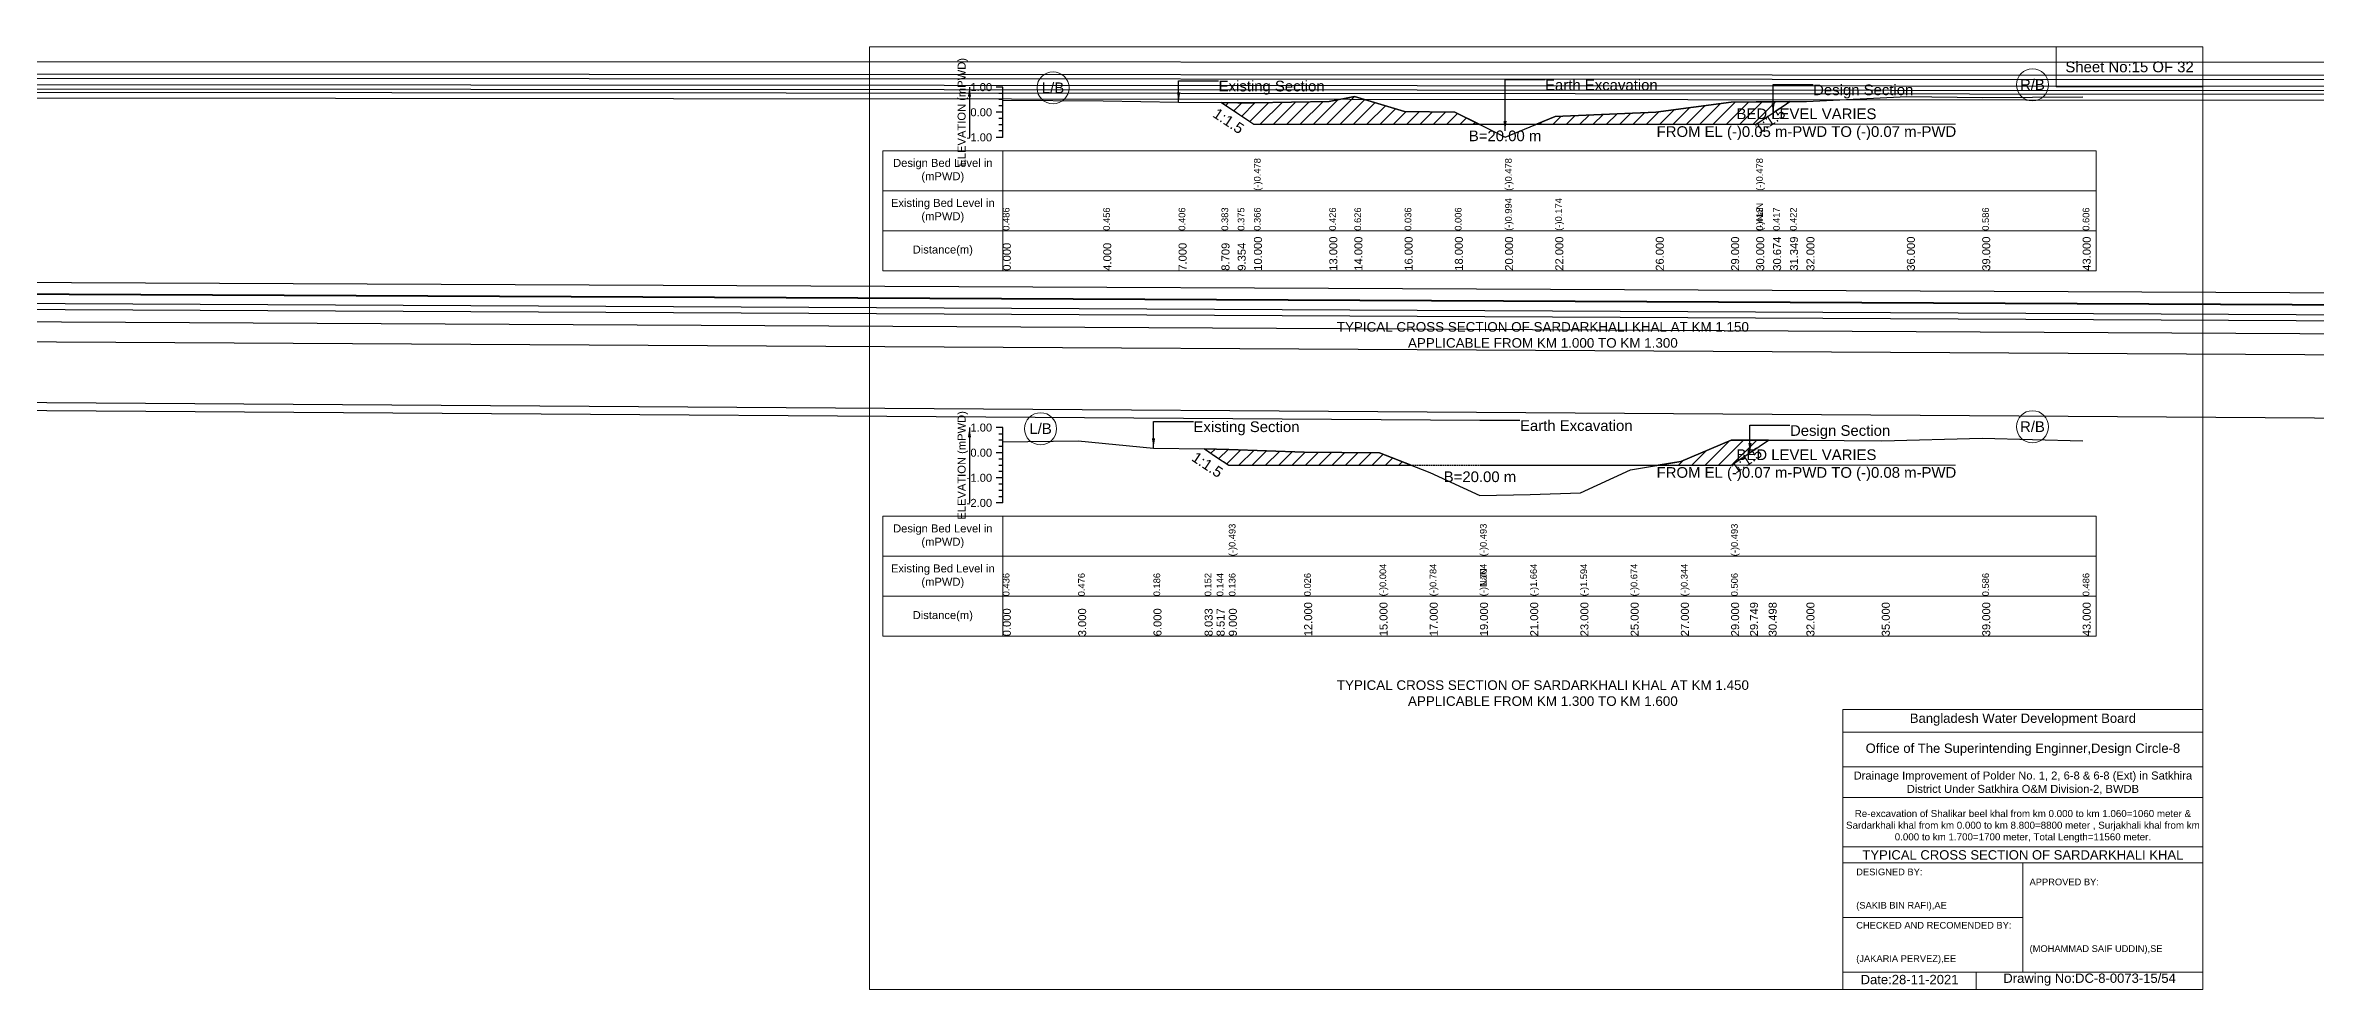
# Model space of a CAD drawing. Header units: inches. Extents: x 0 to 416000, y -4242 to 7.
# Drawn here: x 236292 to 246507, y -4242 to 7 of the extents above; entities that cross this region are included whole.
import ezdxf

# ---------------------------------------------------------------- set-up
doc = ezdxf.new("R2010")
doc.units = ezdxf.units.IN
doc.header["$LTSCALE"] = 7
doc.header["$MEASUREMENT"] = 0
doc.linetypes.add('DASHED', pattern=[0.75, 0.5, -0.25])
for name, color, linetype, lineweight in [('Cross section Data Border', 7, 'Continuous', 9), ('Cross Section Labels', 7, 'Continuous', 9), ('Design_Bed_Level for Xsection', 7, 'DASHED', 25), ('Existing_Bed_Level for Xsection', 7, 'Continuous', 25), ('Long Section Labels', 7, 'Continuous', 9)]:
    doc.layers.add(name, color=color, linetype=linetype, lineweight=lineweight)
doc.styles.get("Standard").update_dxf_attribs({"font": 'arial.ttf'})
doc.dimstyles.get("Standard").update_dxf_attribs({"dimtxt": 0.18, "dimasz": 0.18, "dimexe": 0.18, "dimexo": 0.0625, "dimgap": 0.09, "dimtad": 0, "dimtih": 1, "dimtoh": 1, "dimdec": 4, "dimzin": 0, "dimdsep": 46, "dimtxsty": 'Standard', "dimcen": 0.09, "dimadec": 0, "dimazin": 0, "dimtfac": 1, "dimtdec": 4, "dimtofl": 0, "dimtmove": 0, "dimatfit": 3, "dimfxl": 1, "dimtolj": 1, "dimtzin": 0, "dimarcsym": 0})

msp = doc.modelspace()

# ---------------------------------------------------------------- hatches: boundary and pattern name
at = {"layer": 'Existing_Bed_Level for Xsection'}
h = msp.add_hatch(dxfattribs=at)
h.set_pattern_fill('ANSI31', color=256, scale=339, style=0)
h.paths.add_polyline_path([(241584, -250), (241657, -299), (241730, -348), (242069, -348), (242182, -348), (242408, -348), (242634, -348), (242743, -348), (242634, -293), (242408, -290), (242182, -223), (242069, -246), (241730, -252), (241657, -251)])
h = msp.add_hatch(dxfattribs=at)
h.set_pattern_fill('ANSI31', color=256, scale=339, style=0)
h.paths.add_polyline_path([(243002, -348), (243086, -348), (243538, -348), (243877, -348), (243990, -348), (244066, -297), (244142, -246), (244066, -247), (243990, -247), (243877, -248), (243538, -293), (243086, -313)])
h = msp.add_hatch(dxfattribs=at)
h.set_pattern_fill('ANSI31', color=256, scale=339, style=0)
h.paths.add_polyline_path([(241508, -1809), (241562, -1846), (241617, -1882), (241956, -1882), (242295, -1882), (242437, -1882), (242295, -1827), (241956, -1824), (241617, -1811), (241562, -1810)])
h = msp.add_hatch(dxfattribs=at)
h.set_pattern_fill('ANSI31', color=256, scale=339, style=0)
h.paths.add_polyline_path([(243549, -1882), (243651, -1882), (243877, -1882), (243962, -1826), (244046, -1769), (243962, -1769), (243877, -1769), (243651, -1865)])

# ---------------------------------------------------------------- linework, layer by layer
at = {"layer": 'Cross section Data Border'}
for points in [[(240000, 0), (246000, 0), (246000, -4242), (240000, -4242)], [(245340, 0), (246000, 0), (246000, -180), (245340, -180)], [(240060, -467), (245519, -467), (245519, -1007), (240060, -1007)], [(240060, -2112), (245519, -2112), (245519, -2652), (240060, -2652)]]:
    msp.add_lwpolyline(points, close=True, dxfattribs=at)
for points in [[(240600, -467), (240600, -1007)], [(240060, -647), (245519, -647)], [(240060, -827), (245519, -827)], [(240600, -2112), (240600, -2652)], [(240060, -2292), (245519, -2292)], [(240060, -2472), (245519, -2472)], [(244380, -4242), (244380, -2982), (246000, -2982)], [(244380, -3084), (246000, -3084)], [(244380, -3240), (246000, -3240)], [(244380, -3378), (246000, -3378)], [(244380, -3600), (246000, -3600)], [(244380, -3672), (246000, -3672)], [(245190, -3672), (245190, -4164)], [(244380, -3918), (245190, -3918)], [(244380, -4164), (246000, -4164)], [(244980, -4164), (244980, -4242)]]:
    msp.add_lwpolyline(points, dxfattribs=at)
at = {"layer": 'Cross Section Labels'}
for points in [[(243546, -348), (244886, -348)], [(243546, -1882), (244886, -1882)]]:
    msp.add_lwpolyline(points, dxfattribs=at)
for centre in [(245233, -170), (240826, -184), (240770, -1718), (245233, -1709)]:
    msp.add_circle(centre, 72, dxfattribs=at)
at = {"layer": 'Design_Bed_Level for Xsection'}
for points in [[(241584, -250), (241657, -299), (241730, -348), (242860, -348), (243990, -348), (244066, -297), (244142, -246)], [(241508, -1809), (241562, -1846), (241617, -1882), (242747, -1882), (243877, -1882), (243962, -1826), (244046, -1769)]]:
    msp.add_lwpolyline(points, dxfattribs=at)
at = {"layer": 'Existing_Bed_Level for Xsection'}
for points in [[(240600, -181), (240570, -181)], [(240600, -407), (240600, -294), (240600, -181)], [(240600, -294), (240570, -294)], [(240600, -209), (240582, -209)], [(240600, -237), (240582, -237)], [(240600, -265), (240582, -265)], [(240600, -239), (241052, -242), (241391, -248), (241584, -250), (241657, -251), (241730, -252), (241730, -252), (242069, -246), (242182, -223), (242408, -290), (242634, -293), (242860, -406), (242860, -406), (243086, -313), (243538, -293), (243877, -248), (243990, -247), (243990, -247), (244066, -247), (244142, -246), (244216, -246), (244668, -223), (245007, -227), (245459, -225)], [(240600, -407), (240570, -407)], [(240600, -322), (240582, -322)], [(240600, -350), (240582, -350)], [(240600, -378), (240582, -378)], [(240600, -1713), (240570, -1713)], [(240600, -2052), (240600, -1939), (240600, -1826), (240600, -1713)], [(240600, -1826), (240570, -1826)], [(240600, -1742), (240582, -1742)], [(240600, -1770), (240582, -1770)], [(240600, -1798), (240582, -1798)], [(240600, -1777), (240939, -1773), (241278, -1805), (241508, -1809), (241562, -1810), (241617, -1811), (241617, -1811), (241956, -1824), (242295, -1827), (242521, -1915), (242747, -2019), (242747, -2019), (242973, -2014), (243199, -2007), (243425, -1903), (243651, -1865), (243877, -1769), (243877, -1769), (243962, -1769), (244046, -1769), (244216, -1769), (244555, -1773), (245007, -1760), (245459, -1772)], [(240600, -1939), (240570, -1939)], [(240600, -1855), (240582, -1855)], [(240600, -1883), (240582, -1883)], [(240600, -1911), (240582, -1911)], [(240600, -1968), (240582, -1968)], [(240600, -1996), (240582, -1996)], [(240600, -2024), (240582, -2024)], [(240600, -2052), (240570, -2052)]]:
    msp.add_lwpolyline(points, dxfattribs=at)
for points in [[(241584, -250), (241657, -299), (241730, -348), (241730, -348), (242069, -348), (242182, -348), (242408, -348), (242634, -348), (242743, -348), (242634, -293), (242408, -290), (242182, -223), (242069, -246), (241730, -252), (241730, -252), (241657, -251)], [(243002, -348), (243086, -348), (243538, -348), (243877, -348), (243990, -348), (243990, -348), (244066, -297), (244142, -246), (244066, -247), (243990, -247), (243990, -247), (243877, -248), (243538, -293), (243086, -313)], [(241508, -1809), (241562, -1846), (241617, -1882), (241617, -1882), (241956, -1882), (242295, -1882), (242437, -1882), (242295, -1827), (241956, -1824), (241617, -1811), (241617, -1811), (241562, -1810)], [(243549, -1882), (243651, -1882), (243877, -1882), (243877, -1882), (243962, -1826), (244046, -1769), (243962, -1769), (243877, -1769), (243877, -1769), (243651, -1865)]]:
    msp.add_lwpolyline(points, close=True, dxfattribs=at)

# ---------------------------------------------------------------- texts
at = {"layer": 'Cross section Data Border', "attachment_point": 5}
for s, insert, char_height in [('Sheet No:15 OF 32', (245670, -90), 48), ('Bangladesh Water Development Board', (245190, -3027), 42), ('Office of The Superintending Enginner,Design Circle-8', (245190, -3162), 42)]:
    msp.add_mtext(s, dxfattribs=dict(at, insert=insert, char_height=char_height))
at = {"layer": 'Cross section Data Border'}
for s, insert, char_height, width, attachment_point in [('Design Bed Level in (mPWD)', (240330, -557), 36, 480, 5), ('Existing Bed Level in (mPWD)', (240330, -737), 36, 480, 5), ('Distance(m)', (240330, -917), 36, 480, 5), ('Design Bed Level in (mPWD)', (240330, -2202), 36, 480, 5), ('Existing Bed Level in (mPWD)', (240330, -2382), 36, 480, 5), ('Distance(m)', (240330, -2562), 36, 480, 5), ('Drainage Improvement of Polder No. 1, 2, 6-8 & 6-8 (Ext) in Satkhira District Under Satkhira O&M Division-2, BWDB', (245190, -3312), 36, 1680, 5), ('Re-excavation of Shalikar beel khal from km 0.000 to km 1.060=1060 meter & Sardarkhali khal from km 0.000 to km 8.800=8800 meter , Surjakhali khal from km 0.000 to km 1.700=1700 meter, Total Length=11560 meter.', (245190, -3507), 31.468, 1620, 5), ('TYPICAL CROSS SECTION OF SARDARKHALI KHAL', (245190, -3636), 42, 1680, 5), ('DESIGNED BY:^J^J^J(SAKIB BIN RAFI),AE', (244440, -3792), 30, 840, 4), ('APPROVED BY:^J^J^J^J^J^J(MOHAMMAD SAIF UDDIN),SE', (245220, -3912), 30, 840, 4), ('CHECKED AND RECOMENDED BY:^J^J^J(JAKARIA PERVEZ),EE', (244440, -4032), 30, 840, 4), ('Date:28-11-2021', (244680, -4197), 42, 840, 5), ('Drawing No:DC-8-0073-15/54', (245490, -4197), 42, 1320, 5)]:
    msp.add_mtext(s, dxfattribs=dict(at, insert=insert, char_height=char_height, width=width, attachment_point=attachment_point))
at = {"layer": 'Cross Section Labels'}
for s, insert, char_height, attachment_point in [('L/B', (240826, -184), 48, 5), ('Existing Section', (241571, -152), 48, 1), ('Earth Excavation', (243040, -147), 48, 1), ('Design Section', (244246, -169), 48, 1), ('R/B', (245233, -170), 48, 5), ('BED LEVEL VARIES ^JFROM EL (-)0.05 m-PWD TO (-)0.07 m-PWD', (244216, -348), 48, 5), ('B=20.00 m', (242860, -376), 48, 2), ('TYPICAL CROSS SECTION OF SARDARKHALI KHAL AT KM 1.150^JAPPLICABLE FROM KM 1.000 TO KM 1.300', (243030, -1296), 43.2, 5), ('L/B', (240770, -1718), 48, 5), ('Existing Section', (241458, -1685), 48, 1), ('Earth Excavation', (242927, -1680), 48, 1), ('Design Section', (244142, -1702), 48, 1), ('R/B', (245233, -1709), 48, 5), ('BED LEVEL VARIES ^JFROM EL (-)0.07 m-PWD TO (-)0.08 m-PWD', (244216, -1882), 48, 5), ('B=20.00 m', (242747, -1910), 48, 2), ('TYPICAL CROSS SECTION OF SARDARKHALI KHAL AT KM 1.450^JAPPLICABLE FROM KM 1.300 TO KM 1.600', (243030, -2908), 43.2, 5)]:
    msp.add_mtext(s, dxfattribs=dict(at, insert=insert, char_height=char_height, attachment_point=attachment_point))
at = {"layer": 'Cross Section Labels', "char_height": 48, "attachment_point": 2}
for insert, rotation in [((241629, -313), 326.3099), ((244038, -311), 33.6901), ((241534, -1860), 326.3099), ((243933, -1840), 33.6901)]:
    msp.add_mtext('1:1.5', dxfattribs=dict(at, insert=insert, rotation=rotation))
at = {"layer": 'Existing_Bed_Level for Xsection', "char_height": 36, "attachment_point": 5, "rotation": 90}
for insert in [(240420, -294), (240420, -1883)]:
    msp.add_mtext('ELEVATION (mPWD)', dxfattribs=dict(at, insert=insert))
at = {"layer": 'Existing_Bed_Level for Xsection', "char_height": 36, "attachment_point": 6}
for s, insert in [('1.00', (240552, -181)), ('0.00', (240552, -294)), ('-1.00', (240552, -407)), ('1.00', (240552, -1713)), ('0.00', (240552, -1826)), ('-1.00', (240552, -1939)), ('-2.00', (240552, -2052))]:
    msp.add_mtext(s, dxfattribs=dict(at, insert=insert))
at = {"layer": 'Long Section Labels', "attachment_point": 1, "rotation": 90}
for s, insert, char_height in [('(-)0.478', (241730, -647), 30), ('(-)0.478', (242860, -647), 30), ('(-)0.478', (243990, -647), 30), ('(-)0.994', (242860, -827), 30), ('(-)0.994', (242860, -827), 30), ('(-)0.994', (242860, -827), 30), ('(-)0.174', (243086, -827), 30), ('(-)NaN', (243990, -827), 30), ('0.486', (240600, -827), 30), ('0.456', (241052, -827), 30), ('0.406', (241391, -827), 30), ('0.406', (241391, -827), 30), ('0.383', (241584, -827), 30), ('0.375', (241657, -827), 30), ('0.366', (241730, -827), 30), ('0.366', (241730, -827), 30), ('0.366', (241730, -827), 30), ('0.426', (242069, -827), 30), ('0.426', (242069, -827), 30), ('0.626', (242182, -827), 30), ('0.626', (242182, -827), 30), ('0.036', (242408, -827), 30), ('0.006', (242634, -827), 30), ('0.006', (242634, -827), 30), ('0.413', (243990, -827), 30), ('0.413', (243990, -827), 30), ('0.417', (244066, -827), 30), ('0.422', (244142, -827), 30), ('0.586', (245007, -827), 30), ('0.606', (245459, -827), 30), ('0.000', (240600, -1007), 36), ('4.000', (241052, -1007), 36), ('7.000', (241391, -1007), 36), ('8.709', (241584, -1007), 36), ('9.354', (241657, -1007), 36), ('10.000', (241730, -1007), 36), ('10.000', (241730, -1007), 36), ('10.000', (241730, -1007), 36), ('13.000', (242069, -1007), 36), ('14.000', (242182, -1007), 36), ('16.000', (242408, -1007), 36), ('18.000', (242634, -1007), 36), ('20.000', (242860, -1007), 36), ('20.000', (242860, -1007), 36), ('20.000', (242860, -1007), 36), ('22.000', (243086, -1007), 36), ('26.000', (243538, -1007), 36), ('29.000', (243877, -1007), 36), ('30.000', (243990, -1007), 36), ('30.000', (243990, -1007), 36), ('30.000', (243990, -1007), 36), ('30.674', (244066, -1007), 36), ('31.349', (244142, -1007), 36), ('32.000', (244216, -1007), 36), ('36.000', (244668, -1007), 36), ('39.000', (245007, -1007), 36), ('43.000', (245459, -1007), 36), ('(-)0.493', (241617, -2292), 30), ('(-)0.493', (242747, -2292), 30), ('(-)0.493', (243877, -2292), 30), ('(-)0.004', (242295, -2472), 30), ('(-)0.784', (242521, -2472), 30), ('(-)1.704', (242747, -2472), 30), ('(-)1.704', (242747, -2472), 30), ('(-)1.664', (242973, -2472), 30), ('(-)1.594', (243199, -2472), 30), ('(-)0.674', (243425, -2472), 30), ('(-)0.344', (243651, -2472), 30), ('0.436', (240600, -2472), 30), ('0.476', (240939, -2472), 30), ('0.476', (240939, -2472), 30), ('0.186', (241278, -2472), 30), ('0.152', (241508, -2472), 30), ('0.144', (241562, -2472), 30), ('0.136', (241617, -2472), 30), ('0.136', (241617, -2472), 30), ('0.136', (241617, -2472), 30), ('0.026', (241956, -2472), 30), ('(-)NaN', (242747, -2472), 30), ('(-)NaN', (242747, -2472), 30), ('0.506', (243877, -2472), 30), ('0.506', (243877, -2472), 30), ('0.506', (243877, -2472), 30), ('0.506', (243877, -2472), 30), ('0.506', (243877, -2472), 30), ('0.586', (245007, -2472), 30), ('0.486', (245459, -2472), 30), ('0.000', (240600, -2652), 36), ('3.000', (240939, -2652), 36), ('6.000', (241278, -2652), 36), ('8.033', (241508, -2652), 36), ('8.517', (241562, -2652), 36), ('9.000', (241617, -2652), 36), ('9.000', (241617, -2652), 36), ('9.000', (241617, -2652), 36), ('12.000', (241956, -2652), 36), ('15.000', (242295, -2652), 36), ('17.000', (242521, -2652), 36), ('19.000', (242747, -2652), 36), ('19.000', (242747, -2652), 36), ('19.000', (242747, -2652), 36), ('21.000', (242973, -2652), 36), ('23.000', (243199, -2652), 36), ('25.000', (243425, -2652), 36), ('27.000', (243651, -2652), 36), ('29.000', (243877, -2652), 36), ('29.000', (243877, -2652), 36), ('29.000', (243877, -2652), 36), ('29.749', (243962, -2652), 36), ('30.498', (244046, -2652), 36), ('32.000', (244216, -2652), 36), ('35.000', (244555, -2652), 36), ('39.000', (245007, -2652), 36), ('43.000', (245459, -2652), 36)]:
    msp.add_mtext(s, dxfattribs=dict(at, insert=insert, char_height=char_height))

# ---------------------------------------------------------------- leaders
at = {"layer": 'Cross Section Labels', "annotation_type": 0, "has_hookline": 1, "hookline_direction": 0}
for points, text_width in [([(0, 0), (242747, -1680), (242927, -1680)], 497), ([(0, 0), (252652, -245), (252832, -245)], 497), ([(0, 0), (252778, -1712), (252958, -1712)], 497), ([(0, 0), (262182, -226), (262362, -226)], 497), ([(0, 0), (292730, -1644), (292910, -1644)], 497), ([(0, 0), (302388, -1583), (302568, -1583)], 497), ([(0, 0), (313700, -186), (313880, -186)], 497), ([(0, 0), (322958, -1614), (323138, -1614)], 497), ([(0, 0), (332446, -171), (332626, -171)], 497), ([(0, 0), (332565, -1624), (332745, -1624)], 497), ([(0, 0), (342778, -95), (342958, -95)], 497), ([(0, 0), (342899, -1611), (343079, -1611)], 497), ([(0, 0), (372584, -1671), (372764, -1671)], 497), ([(0, 0), (383141, -273), (383321, -273)], 497), ([(0, 0), (382536, -1802), (382716, -1802)], 497), ([(0, 0), (392544, -312), (392724, -312)], 497), ([(0, 0), (402652, -287), (402832, -287)], 497), ([(241391, -248), (241391, -152), (241571, -152)], 467), ([(242860, -377), (242860, -147), (243040, -147)], 497), ([(244066, -297), (244066, -169), (244246, -169)], 441), ([(241278, -1805), (241278, -1685), (241458, -1685)], 467), ([(243962, -1826), (243962, -1702), (244142, -1702)], 441)]:
    msp.add_leader(points, dimstyle='Standard', override={"dimasz": 43.2}, dxfattribs=dict(at, text_width=text_width))
at = {"layer": 'Existing_Bed_Level for Xsection'}
for points in [[(240450, -181), (240450, -407)], [(240450, -1713), (240450, -2052)]]:
    msp.add_leader(points, dimstyle='Standard', override={"dimasz": 43.2}, dxfattribs=at)

doc.saveas('drawing.dxf')
